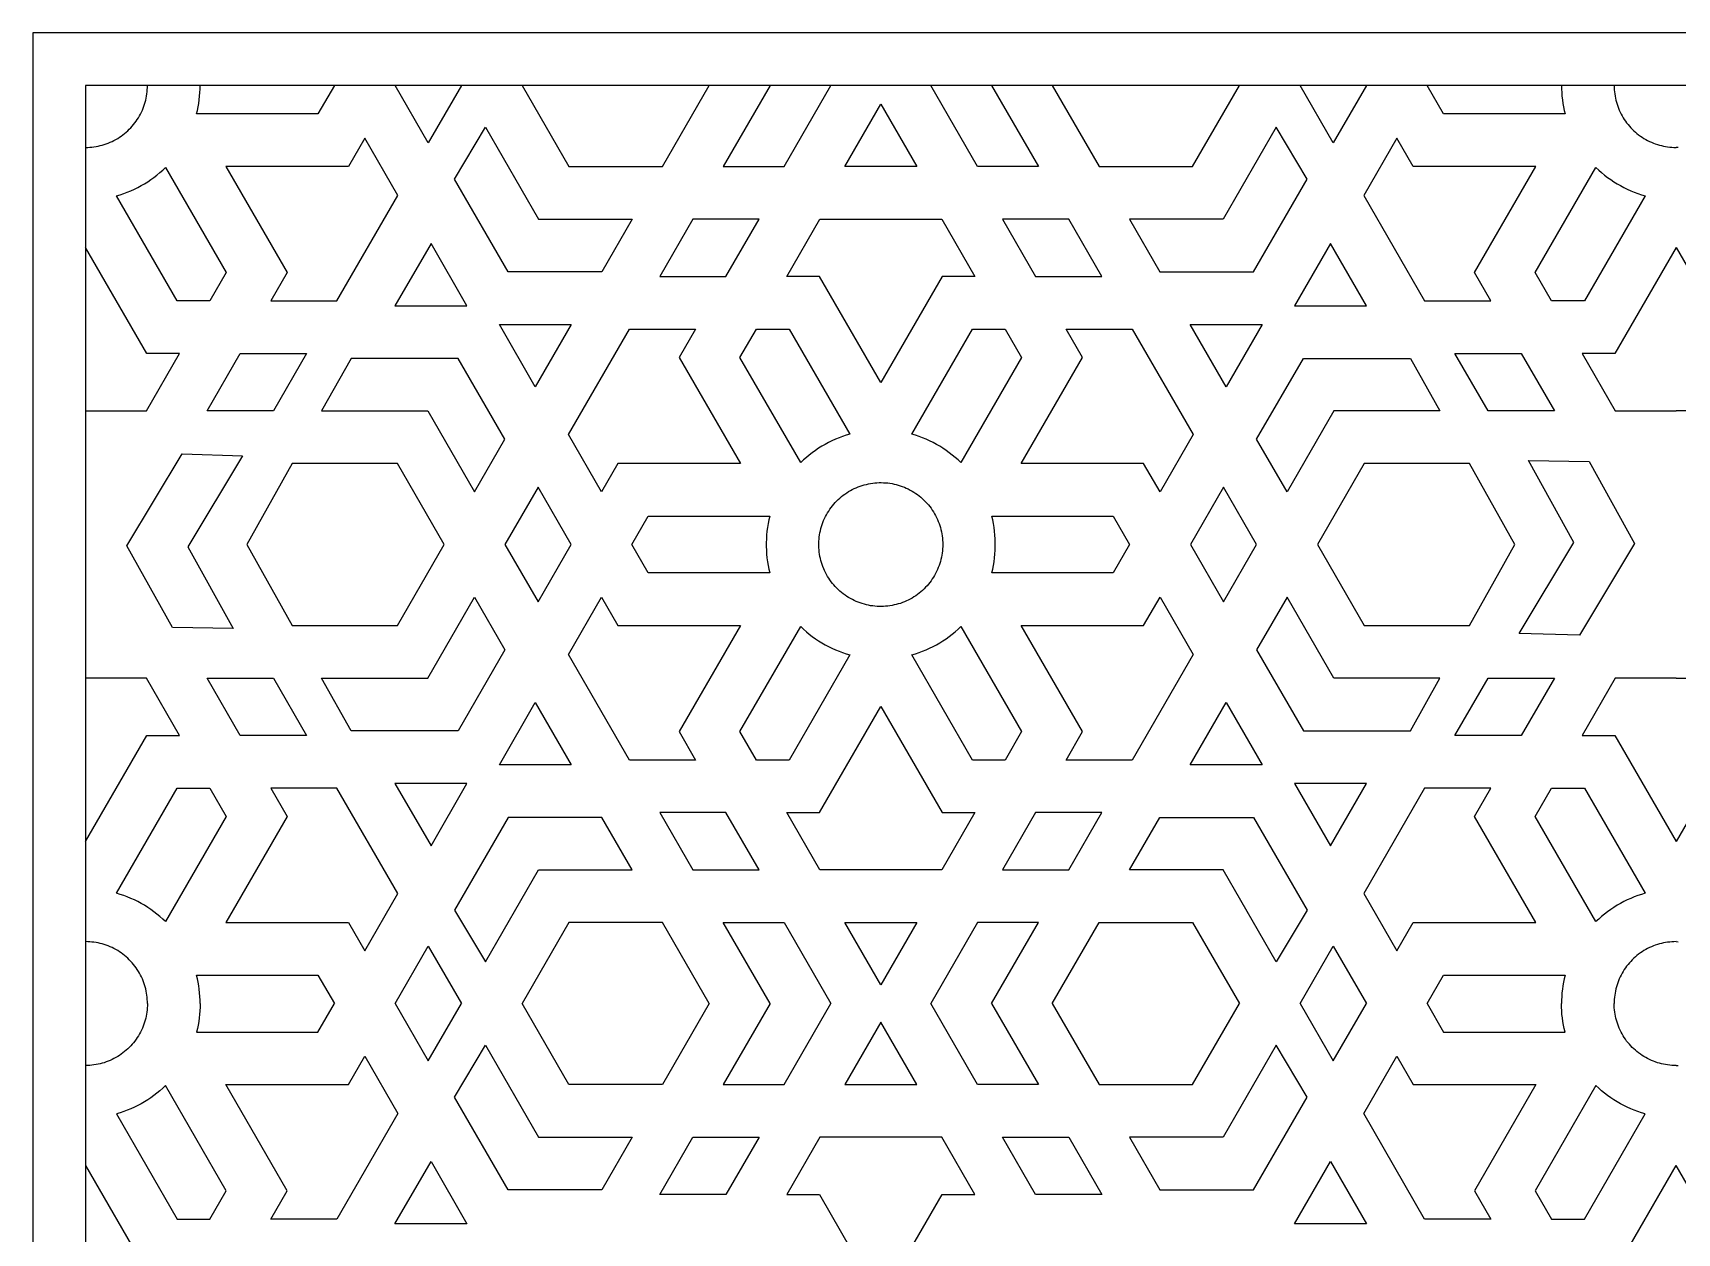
# Model space of a CAD drawing. Header units: millimetres. Extents: x 69 to 506, y 121 to 380.
# Drawn here: x 68.9 to 287.5, y 220 to 379.6 of the extents above; entities that cross this region are included whole.
import ezdxf

# ---------------------------------------------------------------- set-up
doc = ezdxf.new("R2010")
doc.units = ezdxf.units.MM
doc.layers.add('Layer 01', color=1, linetype='Continuous', true_color=0xff0000)

msp = doc.modelspace()

# ---------------------------------------------------------------- linework, layer by layer
at = {"layer": 'Layer 01'}
for p, q in [((505.93, 379.61), (68.87, 379.61)), ((68.87, 379.61), (68.87, 121.36)), ((498.93, 372.61), (75.87, 372.61)), ((75.87, 372.61), (75.87, 128.36)), ((84.04, 371.49), (84.07, 371.77)), ((84.07, 371.77), (84.09, 372.05)), ((84.09, 372.05), (84.11, 372.33)), ((84.11, 372.33), (84.11, 372.61)), ((91.08, 371.66), (91.11, 372.14)), ((91.11, 372.14), (91.11, 372.61)), ((108.97, 372.61), (106.79, 368.84)), ((121.45, 364.98), (117.05, 372.61)), ((125.86, 372.61), (121.45, 364.98)), ((133.94, 372.61), (140.16, 361.84)), ((152.6, 361.84), (158.82, 372.61)), ((166.91, 372.61), (160.69, 361.84)), ((168.77, 361.84), (174.99, 372.61)), ((194.51, 361.84), (188.28, 372.61)), ((196.37, 372.61), (202.59, 361.84)), ((204.45, 372.61), (210.67, 361.84)), ((223.11, 361.84), (229.33, 372.61)), ((241.82, 364.98), (237.42, 372.61)), ((246.22, 372.61), (241.82, 364.98)), ((256.49, 368.84), (254.31, 372.61)), ((272.16, 372.61), (272.17, 372.14)), ((272.17, 372.14), (272.19, 371.66)), ((279.16, 372.61), (279.17, 372.33)), ((279.17, 372.33), (279.18, 372.05)), ((279.18, 372.05), (279.2, 371.77)), ((279.2, 371.77), (279.24, 371.49)), ((83.43, 369.33), (83.54, 369.59)), ((83.54, 369.59), (83.64, 369.85)), ((83.64, 369.85), (83.73, 370.12)), ((83.73, 370.12), (83.81, 370.39)), ((83.81, 370.39), (83.88, 370.66)), ((83.88, 370.66), (83.94, 370.94)), ((83.94, 370.94), (83.99, 371.21)), ((83.99, 371.21), (84.04, 371.49)), ((90.75, 369.3), (90.85, 369.77)), ((90.85, 369.77), (90.93, 370.24)), ((90.93, 370.24), (90.99, 370.71)), ((90.99, 370.71), (91.05, 371.18)), ((91.05, 371.18), (91.08, 371.66)), ((176.85, 361.84), (181.64, 370.13)), ((181.64, 370.13), (186.42, 361.84)), ((272.19, 371.66), (272.23, 371.18)), ((272.23, 371.18), (272.28, 370.71)), ((272.28, 370.71), (272.35, 370.24)), ((272.35, 370.24), (272.43, 369.77)), ((272.43, 369.77), (272.52, 369.3)), ((279.24, 371.49), (279.28, 371.21)), ((279.28, 371.21), (279.33, 370.94)), ((279.33, 370.94), (279.39, 370.66)), ((279.39, 370.66), (279.47, 370.39)), ((279.47, 370.39), (279.55, 370.12)), ((279.55, 370.12), (279.64, 369.85)), ((279.64, 369.85), (279.74, 369.59)), ((279.74, 369.59), (279.84, 369.33)), ((82.08, 367.2), (82.27, 367.41)), ((82.27, 367.41), (82.44, 367.63)), ((82.44, 367.63), (82.61, 367.86)), ((82.61, 367.86), (82.76, 368.09)), ((82.76, 368.09), (82.91, 368.33)), ((82.91, 368.33), (83.06, 368.57)), ((83.06, 368.57), (83.19, 368.82)), ((83.19, 368.82), (83.31, 369.07)), ((83.31, 369.07), (83.43, 369.33)), ((90.64, 368.84), (90.75, 369.3)), ((106.79, 368.84), (90.64, 368.84)), ((272.64, 368.84), (256.49, 368.84)), ((272.52, 369.3), (272.64, 368.84)), ((279.84, 369.33), (279.96, 369.07)), ((279.96, 369.07), (280.08, 368.82)), ((280.08, 368.82), (280.22, 368.57)), ((280.22, 368.57), (280.36, 368.33)), ((280.36, 368.33), (280.51, 368.09)), ((280.51, 368.09), (280.67, 367.86)), ((280.67, 367.86), (280.83, 367.63)), ((280.83, 367.63), (281.01, 367.41)), ((281.01, 367.41), (281.19, 367.2)), ((79.41, 365.17), (79.66, 365.3)), ((79.66, 365.3), (79.91, 365.43)), ((79.91, 365.43), (80.15, 365.57)), ((80.15, 365.57), (80.39, 365.72)), ((80.39, 365.72), (80.63, 365.88)), ((80.63, 365.88), (80.85, 366.05)), ((80.85, 366.05), (81.07, 366.22)), ((81.07, 366.22), (81.29, 366.4)), ((81.29, 366.4), (81.5, 366.59)), ((81.5, 366.59), (81.7, 366.79)), ((81.7, 366.79), (81.9, 366.99)), ((81.9, 366.99), (82.08, 367.2)), ((113.01, 365.61), (110.83, 361.84)), ((117.41, 357.98), (113.01, 365.61)), ((124.96, 360.17), (129.06, 367.07)), ((129.06, 367.07), (136.12, 354.84)), ((234.21, 367.07), (227.15, 354.84)), ((238.32, 360.17), (234.21, 367.07)), ((250.27, 365.61), (245.86, 357.98)), ((252.44, 361.84), (250.27, 365.61)), ((281.19, 367.2), (281.38, 366.99)), ((281.38, 366.99), (281.57, 366.79)), ((281.57, 366.79), (281.78, 366.59)), ((281.78, 366.59), (281.99, 366.4)), ((281.99, 366.4), (282.2, 366.22)), ((282.2, 366.22), (282.42, 366.05)), ((282.42, 366.05), (282.65, 365.88)), ((282.65, 365.88), (282.88, 365.72)), ((282.88, 365.72), (283.12, 365.57)), ((283.12, 365.57), (283.36, 365.43)), ((283.36, 365.43), (283.61, 365.3)), ((283.61, 365.3), (283.86, 365.17)), ((75.87, 364.37), (76.16, 364.38)), ((76.16, 364.38), (76.44, 364.39)), ((76.44, 364.39), (76.72, 364.42)), ((76.72, 364.42), (77, 364.45)), ((77, 364.45), (77.27, 364.49)), ((77.27, 364.49), (77.55, 364.55)), ((77.55, 364.55), (77.82, 364.61)), ((77.82, 364.61), (78.1, 364.68)), ((78.1, 364.68), (78.37, 364.76)), ((78.37, 364.76), (78.63, 364.85)), ((78.63, 364.85), (78.9, 364.95)), ((78.9, 364.95), (79.16, 365.06)), ((79.16, 365.06), (79.41, 365.17)), ((283.86, 365.17), (284.12, 365.06)), ((284.12, 365.06), (284.38, 364.95)), ((284.38, 364.95), (284.64, 364.85)), ((284.64, 364.85), (284.91, 364.76)), ((284.91, 364.76), (285.18, 364.68)), ((285.18, 364.68), (285.45, 364.61)), ((285.45, 364.61), (285.72, 364.55)), ((285.72, 364.55), (286, 364.49)), ((286, 364.49), (286.28, 364.45)), ((286.28, 364.45), (286.56, 364.42)), ((286.56, 364.42), (286.84, 364.39)), ((286.84, 364.39), (287.12, 364.38)), ((287.12, 364.38), (287.4, 364.37)), ((287.68, 364.38), (287.4, 364.37)), ((85.38, 360.7), (85.77, 361.03)), ((85.77, 361.03), (86.16, 361.36)), ((86.16, 361.36), (86.52, 361.71)), ((86.52, 361.71), (94.6, 347.73)), ((110.83, 361.84), (94.54, 361.84)), ((94.54, 361.84), (102.68, 347.73)), ((140.16, 361.84), (152.6, 361.84)), ((160.69, 361.84), (168.77, 361.84)), ((186.42, 361.84), (176.85, 361.84)), ((202.59, 361.84), (194.51, 361.84)), ((210.67, 361.84), (223.11, 361.84)), ((268.74, 361.84), (252.44, 361.84)), ((260.59, 347.73), (268.74, 361.84)), ((268.67, 347.73), (276.75, 361.71)), ((276.75, 361.71), (277.12, 361.36)), ((277.12, 361.36), (277.5, 361.03)), ((277.5, 361.03), (277.89, 360.7)), ((81.43, 358.42), (81.9, 358.62)), ((81.9, 358.62), (82.37, 358.83)), ((82.37, 358.83), (82.82, 359.05)), ((82.82, 359.05), (83.27, 359.29)), ((83.27, 359.29), (83.71, 359.54)), ((83.71, 359.54), (84.14, 359.81)), ((84.14, 359.81), (84.57, 360.1)), ((84.57, 360.1), (84.98, 360.39)), ((84.98, 360.39), (85.38, 360.7)), ((132.08, 347.84), (124.96, 360.17)), ((231.19, 347.84), (238.32, 360.17)), ((277.89, 360.7), (278.29, 360.39)), ((278.29, 360.39), (278.71, 360.1)), ((278.71, 360.1), (279.13, 359.81)), ((279.13, 359.81), (279.56, 359.54)), ((279.56, 359.54), (280, 359.29)), ((280, 359.29), (280.45, 359.05)), ((280.45, 359.05), (280.91, 358.83)), ((280.91, 358.83), (281.37, 358.62)), ((281.37, 358.62), (281.84, 358.42)), ((79.99, 357.94), (80.48, 358.08)), ((88.06, 343.95), (79.99, 357.94)), ((80.48, 358.08), (80.96, 358.25)), ((80.96, 358.25), (81.43, 358.42)), ((109.31, 343.95), (117.41, 357.98)), ((245.86, 357.98), (253.96, 343.95)), ((283.29, 357.94), (275.21, 343.95)), ((281.84, 358.42), (282.32, 358.25)), ((282.32, 358.25), (282.8, 358.08)), ((282.8, 358.08), (283.29, 357.94)), ((136.12, 354.84), (148.56, 354.84)), ((148.56, 354.84), (144.52, 347.84)), ((156.64, 354.84), (152.24, 347.21)), ((165.45, 354.84), (156.64, 354.84)), ((161.05, 347.21), (165.45, 354.84)), ((169.13, 347.21), (173.54, 354.84)), ((173.54, 354.84), (189.74, 354.84)), ((189.74, 354.84), (194.14, 347.21)), ((197.82, 354.84), (202.22, 347.21)), ((206.63, 354.84), (197.82, 354.84)), ((211.03, 347.21), (206.63, 354.84)), ((227.15, 354.84), (214.71, 354.84)), ((214.71, 354.84), (218.75, 347.84)), ((84.02, 336.95), (75.87, 351.06)), ((121.82, 351.61), (117.03, 343.32)), ((126.6, 343.32), (121.82, 351.61)), ((241.46, 351.61), (236.67, 343.32)), ((246.24, 343.32), (241.46, 351.61)), ((287.4, 351.06), (279.25, 336.95)), ((287.4, 351.06), (295.55, 336.95)), ((94.6, 347.73), (92.42, 343.95)), ((102.68, 347.73), (100.5, 343.95)), ((144.52, 347.84), (132.08, 347.84)), ((218.75, 347.84), (231.19, 347.84)), ((262.77, 343.95), (260.59, 347.73)), ((270.85, 343.95), (268.67, 347.73)), ((152.24, 347.21), (161.05, 347.21)), ((173.49, 347.21), (169.13, 347.21)), ((181.64, 333.1), (173.49, 347.21)), ((189.78, 347.21), (181.64, 333.1)), ((194.14, 347.21), (189.78, 347.21)), ((202.22, 347.21), (211.03, 347.21)), ((92.42, 343.95), (88.06, 343.95)), ((100.5, 343.95), (109.31, 343.95)), ((117.03, 343.32), (126.6, 343.32)), ((236.67, 343.32), (246.24, 343.32)), ((253.96, 343.95), (262.77, 343.95)), ((275.21, 343.95), (270.85, 343.95)), ((130.91, 340.84), (140.48, 340.84)), ((135.69, 332.55), (130.91, 340.84)), ((140.48, 340.84), (135.69, 332.55)), ((140.1, 326.18), (148.2, 340.21)), ((148.2, 340.21), (157.01, 340.21)), ((157.01, 340.21), (154.83, 336.44)), ((162.91, 336.44), (165.09, 340.21)), ((165.09, 340.21), (169.45, 340.21)), ((169.45, 340.21), (177.52, 326.22)), ((185.75, 326.22), (193.83, 340.21)), ((193.83, 340.21), (198.18, 340.21)), ((198.18, 340.21), (200.36, 336.44)), ((208.45, 336.44), (206.27, 340.21)), ((206.27, 340.21), (215.08, 340.21)), ((215.08, 340.21), (223.18, 326.18)), ((227.58, 332.55), (222.8, 340.84)), ((222.8, 340.84), (232.37, 340.84)), ((232.37, 340.84), (227.58, 332.55)), ((83.97, 329.32), (88.38, 336.95)), ((88.38, 336.95), (84.02, 336.95)), ((92.06, 329.32), (96.46, 336.95)), ((96.46, 336.95), (105.27, 336.95)), ((105.27, 336.95), (100.87, 329.32)), ((262.41, 329.32), (258, 336.95)), ((258, 336.95), (266.81, 336.95)), ((266.81, 336.95), (271.22, 329.32)), ((279.25, 336.95), (274.9, 336.95)), ((274.9, 336.95), (279.3, 329.32)), ((111.19, 336.32), (107.27, 329.32)), ((125.43, 336.32), (111.19, 336.32)), ((131.65, 325.55), (125.43, 336.32)), ((154.83, 336.44), (162.98, 322.32)), ((170.99, 322.45), (162.91, 336.44)), ((200.36, 336.44), (192.29, 322.45)), ((200.3, 322.32), (208.45, 336.44)), ((231.62, 325.55), (237.84, 336.32)), ((237.84, 336.32), (252.08, 336.32)), ((252.08, 336.32), (256, 329.32)), ((75.87, 329.32), (83.97, 329.32)), ((100.87, 329.32), (92.06, 329.32)), ((107.27, 329.32), (121.39, 329.32)), ((121.39, 329.32), (127.61, 318.55)), ((241.88, 329.32), (235.66, 318.55)), ((256, 329.32), (241.88, 329.32)), ((271.22, 329.32), (262.41, 329.32)), ((279.3, 329.32), (287.4, 329.32)), ((295.5, 329.32), (287.4, 329.32)), ((144.5, 318.55), (140.1, 326.18)), ((176.55, 325.92), (176.08, 325.74)), ((177.04, 326.08), (176.55, 325.92)), ((177.52, 326.22), (177.04, 326.08)), ((186.24, 326.08), (185.75, 326.22)), ((186.72, 325.92), (186.24, 326.08)), ((187.2, 325.74), (186.72, 325.92)), ((223.18, 326.18), (218.77, 318.55)), ((127.61, 318.55), (131.65, 325.55)), ((172.53, 323.77), (172.13, 323.46)), ((172.94, 324.07), (172.53, 323.77)), ((173.37, 324.35), (172.94, 324.07)), ((173.8, 324.62), (173.37, 324.35)), ((174.24, 324.87), (173.8, 324.62)), ((174.69, 325.11), (174.24, 324.87)), ((175.14, 325.34), (174.69, 325.11)), ((175.61, 325.55), (175.14, 325.34)), ((176.08, 325.74), (175.61, 325.55)), ((187.67, 325.55), (187.2, 325.74)), ((188.13, 325.34), (187.67, 325.55)), ((188.59, 325.11), (188.13, 325.34)), ((189.04, 324.87), (188.59, 325.11)), ((189.48, 324.62), (189.04, 324.87)), ((189.91, 324.35), (189.48, 324.62)), ((190.33, 324.07), (189.91, 324.35)), ((190.74, 323.77), (190.33, 324.07)), ((191.15, 323.46), (190.74, 323.77)), ((235.66, 318.55), (231.62, 325.55)), ((81.39, 311.4), (88.72, 323.61)), ((88.72, 323.61), (96.74, 323.37)), ((96.74, 323.37), (89.47, 311.26)), ((103.35, 322.32), (97.31, 311.55)), ((117.35, 322.32), (103.35, 322.32)), ((123.57, 311.55), (117.35, 322.32)), ((146.68, 322.32), (144.5, 318.55)), ((162.98, 322.32), (146.68, 322.32)), ((171.36, 322.8), (170.99, 322.45)), ((171.74, 323.14), (171.36, 322.8)), ((172.13, 323.46), (171.74, 323.14)), ((191.54, 323.14), (191.15, 323.46)), ((191.92, 322.8), (191.54, 323.14)), ((192.29, 322.45), (191.92, 322.8)), ((216.59, 322.32), (200.3, 322.32)), ((218.77, 318.55), (216.59, 322.32)), ((245.93, 322.32), (239.7, 311.55)), ((259.93, 322.32), (245.93, 322.32)), ((265.96, 311.55), (259.93, 322.32)), ((273.8, 311.84), (267.76, 322.72)), ((267.76, 322.72), (275.85, 322.58)), ((275.85, 322.58), (281.88, 311.71)), ((178.63, 319.22), (178.9, 319.32)), ((178.9, 319.32), (179.17, 319.41)), ((179.17, 319.41), (179.44, 319.49)), ((179.44, 319.49), (179.72, 319.56)), ((179.72, 319.56), (180, 319.63)), ((180, 319.63), (180.28, 319.68)), ((180.28, 319.68), (180.56, 319.72)), ((180.56, 319.72), (180.85, 319.75)), ((180.85, 319.75), (181.13, 319.77)), ((181.13, 319.77), (181.42, 319.79)), ((181.42, 319.79), (181.7, 319.79)), ((181.7, 319.79), (181.99, 319.78)), ((181.99, 319.78), (182.28, 319.76)), ((182.28, 319.76), (182.56, 319.74)), ((182.56, 319.74), (182.84, 319.7)), ((182.84, 319.7), (183.13, 319.65)), ((183.13, 319.65), (183.41, 319.6)), ((183.41, 319.6), (183.68, 319.53)), ((183.68, 319.53), (183.96, 319.46)), ((183.96, 319.46), (184.23, 319.37)), ((184.23, 319.37), (184.5, 319.28)), ((184.5, 319.28), (184.77, 319.17)), ((136.06, 319.18), (131.65, 311.55)), ((140.46, 311.55), (136.06, 319.18)), ((175.39, 316.93), (175.59, 317.14)), ((175.59, 317.14), (175.78, 317.35)), ((175.78, 317.35), (175.99, 317.55)), ((175.99, 317.55), (176.2, 317.74)), ((176.2, 317.74), (176.42, 317.93)), ((176.42, 317.93), (176.64, 318.1)), ((176.64, 318.1), (176.87, 318.27)), ((176.87, 318.27), (177.11, 318.43)), ((177.11, 318.43), (177.35, 318.59)), ((177.35, 318.59), (177.6, 318.73)), ((177.6, 318.73), (177.85, 318.87)), ((177.85, 318.87), (178.1, 318.99)), ((178.1, 318.99), (178.36, 319.11)), ((178.36, 319.11), (178.63, 319.22)), ((184.77, 319.17), (185.03, 319.06)), ((185.03, 319.06), (185.29, 318.94)), ((185.29, 318.94), (185.54, 318.8)), ((185.54, 318.8), (185.79, 318.66)), ((185.79, 318.66), (186.04, 318.52)), ((186.04, 318.52), (186.28, 318.36)), ((186.28, 318.36), (186.51, 318.19)), ((186.51, 318.19), (186.74, 318.02)), ((186.74, 318.02), (186.96, 317.84)), ((186.96, 317.84), (187.18, 317.65)), ((187.18, 317.65), (187.38, 317.45)), ((187.38, 317.45), (187.59, 317.25)), ((187.59, 317.25), (187.78, 317.04)), ((227.22, 319.18), (222.81, 311.55)), ((231.62, 311.55), (227.22, 319.18)), ((148.54, 311.55), (150.72, 315.32)), ((150.72, 315.32), (166.87, 315.32)), ((166.87, 315.32), (166.75, 314.83)), ((174.04, 314.75), (174.16, 315.01)), ((174.16, 315.01), (174.28, 315.27)), ((174.28, 315.27), (174.42, 315.52)), ((174.42, 315.52), (174.56, 315.77)), ((174.56, 315.77), (174.71, 316.01)), ((174.71, 316.01), (174.87, 316.25)), ((174.87, 316.25), (175.04, 316.48)), ((175.04, 316.48), (175.21, 316.71)), ((175.21, 316.71), (175.39, 316.93)), ((187.78, 317.04), (187.97, 316.83)), ((187.97, 316.83), (188.15, 316.6)), ((188.15, 316.6), (188.32, 316.37)), ((188.32, 316.37), (188.48, 316.14)), ((188.48, 316.14), (188.64, 315.9)), ((188.64, 315.9), (188.78, 315.65)), ((188.78, 315.65), (188.92, 315.4)), ((188.92, 315.4), (189.05, 315.15)), ((189.05, 315.15), (189.17, 314.89)), ((189.17, 314.89), (189.28, 314.62)), ((196.4, 315.32), (212.55, 315.32)), ((196.52, 314.83), (196.4, 315.32)), ((212.55, 315.32), (214.73, 311.55)), ((166.45, 312.82), (166.42, 312.31)), ((166.5, 313.33), (166.45, 312.82)), ((166.57, 313.83), (166.5, 313.33)), ((166.65, 314.33), (166.57, 313.83)), ((166.75, 314.83), (166.65, 314.33)), ((173.46, 312.54), (173.5, 312.83)), ((173.5, 312.83), (173.55, 313.11)), ((173.55, 313.11), (173.61, 313.39)), ((173.61, 313.39), (173.67, 313.67)), ((173.67, 313.67), (173.75, 313.94)), ((173.75, 313.94), (173.84, 314.21)), ((173.84, 314.21), (173.94, 314.48)), ((173.94, 314.48), (174.04, 314.75)), ((189.28, 314.62), (189.38, 314.36)), ((189.38, 314.36), (189.48, 314.09)), ((189.48, 314.09), (189.56, 313.81)), ((189.56, 313.81), (189.63, 313.54)), ((189.63, 313.54), (189.7, 313.26)), ((189.7, 313.26), (189.75, 312.98)), ((189.75, 312.98), (189.8, 312.69)), ((189.8, 312.69), (189.83, 312.41)), ((196.62, 314.33), (196.52, 314.83)), ((196.7, 313.83), (196.62, 314.33)), ((196.77, 313.33), (196.7, 313.83)), ((196.82, 312.82), (196.77, 313.33)), ((196.86, 312.31), (196.82, 312.82)), ((87.43, 300.52), (81.39, 311.4)), ((89.47, 311.26), (95.51, 300.38)), ((97.31, 311.55), (103.35, 300.78)), ((117.35, 300.78), (123.57, 311.55)), ((131.65, 311.55), (136.06, 303.92)), ((136.06, 303.92), (140.46, 311.55)), ((150.72, 307.78), (148.54, 311.55)), ((166.42, 312.31), (166.4, 311.8)), ((166.4, 311.8), (166.4, 311.3)), ((166.4, 311.3), (166.42, 310.79)), ((166.42, 310.79), (166.45, 310.28)), ((173.4, 311.69), (173.41, 311.98)), ((173.4, 311.4), (173.4, 311.69)), ((173.41, 311.12), (173.4, 311.4)), ((173.41, 311.98), (173.43, 312.26)), ((173.43, 310.83), (173.41, 311.12)), ((173.43, 312.26), (173.46, 312.54)), ((173.46, 310.55), (173.43, 310.83)), ((173.5, 310.26), (173.46, 310.55)), ((189.83, 310.7), (189.8, 310.41)), ((189.83, 312.41), (189.86, 312.13)), ((189.86, 310.98), (189.83, 310.7)), ((189.86, 312.13), (189.87, 311.84)), ((189.87, 311.27), (189.86, 310.98)), ((189.87, 311.84), (189.88, 311.55)), ((189.88, 311.55), (189.87, 311.27)), ((196.82, 310.28), (196.86, 310.79)), ((196.87, 311.8), (196.86, 312.31)), ((196.86, 310.79), (196.87, 311.3)), ((196.87, 311.3), (196.87, 311.8)), ((214.73, 311.55), (212.55, 307.78)), ((222.81, 311.55), (227.22, 303.92)), ((227.22, 303.92), (231.62, 311.55)), ((239.7, 311.55), (245.93, 300.78)), ((259.93, 300.78), (265.96, 311.55)), ((266.53, 299.74), (273.8, 311.84)), ((281.88, 311.71), (274.55, 299.49)), ((166.45, 310.28), (166.5, 309.77)), ((166.5, 309.77), (166.57, 309.27)), ((166.57, 309.27), (166.65, 308.77)), ((166.65, 308.77), (166.75, 308.27)), ((173.55, 309.98), (173.5, 310.26)), ((173.61, 309.7), (173.55, 309.98)), ((173.68, 309.43), (173.61, 309.7)), ((173.75, 309.15), (173.68, 309.43)), ((173.84, 308.88), (173.75, 309.15)), ((173.94, 308.61), (173.84, 308.88)), ((174.05, 308.34), (173.94, 308.61)), ((174.16, 308.08), (174.05, 308.34)), ((189.28, 308.48), (189.17, 308.22)), ((189.39, 308.75), (189.28, 308.48)), ((189.48, 309.02), (189.39, 308.75)), ((189.56, 309.3), (189.48, 309.02)), ((189.64, 309.57), (189.56, 309.3)), ((189.7, 309.85), (189.64, 309.57)), ((189.75, 310.13), (189.7, 309.85)), ((189.8, 310.41), (189.75, 310.13)), ((196.52, 308.27), (196.62, 308.77)), ((196.62, 308.77), (196.7, 309.27)), ((196.7, 309.27), (196.77, 309.77)), ((196.77, 309.77), (196.82, 310.28)), ((166.87, 307.78), (150.72, 307.78)), ((166.75, 308.27), (166.87, 307.78)), ((174.29, 307.83), (174.16, 308.08)), ((174.42, 307.57), (174.29, 307.83)), ((174.56, 307.32), (174.42, 307.57)), ((174.71, 307.08), (174.56, 307.32)), ((174.87, 306.84), (174.71, 307.08)), ((175.04, 306.61), (174.87, 306.84)), ((175.22, 306.39), (175.04, 306.61)), ((175.4, 306.17), (175.22, 306.39)), ((175.59, 305.95), (175.4, 306.17)), ((187.97, 306.28), (187.79, 306.07)), ((188.15, 306.5), (187.97, 306.28)), ((188.32, 306.73), (188.15, 306.5)), ((188.49, 306.97), (188.32, 306.73)), ((188.64, 307.21), (188.49, 306.97)), ((188.79, 307.45), (188.64, 307.21)), ((188.92, 307.71), (188.79, 307.45)), ((189.05, 307.96), (188.92, 307.71)), ((189.17, 308.22), (189.05, 307.96)), ((196.4, 307.78), (196.52, 308.27)), ((212.55, 307.78), (196.4, 307.78)), ((121.39, 293.78), (127.61, 304.55)), ((127.61, 304.55), (131.65, 297.55)), ((140.1, 296.92), (144.5, 304.55)), ((144.5, 304.55), (146.68, 300.78)), ((175.79, 305.75), (175.59, 305.95)), ((175.99, 305.55), (175.79, 305.75)), ((176.21, 305.35), (175.99, 305.55)), ((176.42, 305.17), (176.21, 305.35)), ((176.65, 304.99), (176.42, 305.17)), ((176.88, 304.82), (176.65, 304.99)), ((177.12, 304.66), (176.88, 304.82)), ((177.36, 304.51), (177.12, 304.66)), ((177.6, 304.37), (177.36, 304.51)), ((177.86, 304.23), (177.6, 304.37)), ((178.11, 304.1), (177.86, 304.23)), ((178.37, 303.99), (178.11, 304.1)), ((178.64, 303.88), (178.37, 303.99)), ((185.04, 304.05), (184.78, 303.93)), ((185.3, 304.17), (185.04, 304.05)), ((185.55, 304.3), (185.3, 304.17)), ((185.8, 304.44), (185.55, 304.3)), ((186.05, 304.59), (185.8, 304.44)), ((186.28, 304.75), (186.05, 304.59)), ((186.52, 304.91), (186.28, 304.75)), ((186.75, 305.09), (186.52, 304.91)), ((186.97, 305.27), (186.75, 305.09)), ((187.18, 305.46), (186.97, 305.27)), ((187.39, 305.65), (187.18, 305.46)), ((187.59, 305.86), (187.39, 305.65)), ((187.79, 306.07), (187.59, 305.86)), ((216.59, 300.78), (218.77, 304.55)), ((218.77, 304.55), (223.18, 296.92)), ((235.66, 304.55), (231.62, 297.55)), ((241.88, 293.78), (235.66, 304.55)), ((178.91, 303.78), (178.64, 303.88)), ((179.18, 303.69), (178.91, 303.78)), ((179.45, 303.61), (179.18, 303.69)), ((179.73, 303.54), (179.45, 303.61)), ((180.01, 303.47), (179.73, 303.54)), ((180.29, 303.42), (180.01, 303.47)), ((180.57, 303.38), (180.29, 303.42)), ((180.86, 303.35), (180.57, 303.38)), ((181.14, 303.33), (180.86, 303.35)), ((181.43, 303.31), (181.14, 303.33)), ((181.71, 303.31), (181.43, 303.31)), ((182, 303.32), (181.71, 303.31)), ((182.28, 303.34), (182, 303.32)), ((182.57, 303.36), (182.28, 303.34)), ((182.85, 303.4), (182.57, 303.36)), ((183.13, 303.45), (182.85, 303.4)), ((183.41, 303.51), (183.13, 303.45)), ((183.69, 303.57), (183.41, 303.51)), ((183.97, 303.65), (183.69, 303.57)), ((184.24, 303.73), (183.97, 303.65)), ((184.51, 303.83), (184.24, 303.73)), ((184.78, 303.93), (184.51, 303.83)), ((95.51, 300.38), (87.43, 300.52)), ((103.35, 300.78), (117.35, 300.78)), ((146.68, 300.78), (162.98, 300.78)), ((162.98, 300.78), (154.83, 286.67)), ((162.91, 286.67), (170.99, 300.65)), ((170.99, 300.65), (171.36, 300.3)), ((171.36, 300.3), (171.74, 299.96)), ((171.74, 299.96), (172.13, 299.64)), ((172.13, 299.64), (172.53, 299.33)), ((190.74, 299.33), (191.15, 299.64)), ((191.15, 299.64), (191.54, 299.96)), ((191.54, 299.96), (191.92, 300.3)), ((191.92, 300.3), (192.29, 300.65)), ((192.29, 300.65), (200.36, 286.67)), ((208.45, 286.67), (200.3, 300.78)), ((200.3, 300.78), (216.59, 300.78)), ((245.93, 300.78), (259.93, 300.78)), ((274.55, 299.49), (266.53, 299.74)), ((131.65, 297.55), (125.43, 286.78)), ((172.53, 299.33), (172.94, 299.03)), ((172.94, 299.03), (173.37, 298.75)), ((173.37, 298.75), (173.8, 298.48)), ((173.8, 298.48), (174.24, 298.23)), ((174.24, 298.23), (174.69, 297.99)), ((174.69, 297.99), (175.14, 297.76)), ((175.14, 297.76), (175.61, 297.55)), ((175.61, 297.55), (176.08, 297.36)), ((187.2, 297.36), (187.67, 297.55)), ((187.67, 297.55), (188.13, 297.76)), ((188.13, 297.76), (188.59, 297.99)), ((188.59, 297.99), (189.04, 298.23)), ((189.04, 298.23), (189.48, 298.48)), ((189.48, 298.48), (189.91, 298.75)), ((189.91, 298.75), (190.33, 299.03)), ((190.33, 299.03), (190.74, 299.33)), ((231.62, 297.55), (237.84, 286.78)), ((148.2, 282.89), (140.1, 296.92)), ((177.52, 296.88), (169.45, 282.89)), ((176.08, 297.36), (176.55, 297.18)), ((176.55, 297.18), (177.04, 297.02)), ((177.04, 297.02), (177.52, 296.88)), ((185.75, 296.88), (186.24, 297.02)), ((193.83, 282.89), (185.75, 296.88)), ((186.24, 297.02), (186.72, 297.18)), ((186.72, 297.18), (187.2, 297.36)), ((223.18, 296.92), (215.08, 282.89)), ((83.97, 293.78), (75.87, 293.78)), ((88.38, 286.15), (83.97, 293.78)), ((96.46, 286.15), (92.06, 293.78)), ((92.06, 293.78), (100.87, 293.78)), ((100.87, 293.78), (105.27, 286.15)), ((107.27, 293.78), (121.39, 293.78)), ((111.19, 286.78), (107.27, 293.78)), ((256, 293.78), (241.88, 293.78)), ((252.08, 286.78), (256, 293.78)), ((258, 286.15), (262.41, 293.78)), ((262.41, 293.78), (271.22, 293.78)), ((271.22, 293.78), (266.81, 286.15)), ((279.3, 293.78), (274.9, 286.15)), ((287.4, 293.78), (279.3, 293.78)), ((287.4, 293.78), (295.5, 293.78)), ((130.91, 282.26), (135.69, 290.55)), ((135.69, 290.55), (140.48, 282.26)), ((173.49, 275.89), (181.64, 290)), ((181.64, 290), (189.78, 275.89)), ((222.8, 282.26), (227.58, 290.55)), ((227.58, 290.55), (232.37, 282.26)), ((125.43, 286.78), (111.19, 286.78)), ((154.83, 286.67), (157.01, 282.89)), ((165.09, 282.89), (162.91, 286.67)), ((200.36, 286.67), (198.18, 282.89)), ((206.27, 282.89), (208.45, 286.67)), ((237.84, 286.78), (252.08, 286.78)), ((75.87, 272.04), (84.02, 286.15)), ((84.02, 286.15), (88.38, 286.15)), ((105.27, 286.15), (96.46, 286.15)), ((266.81, 286.15), (258, 286.15)), ((274.9, 286.15), (279.25, 286.15)), ((279.25, 286.15), (287.4, 272.04)), ((295.55, 286.15), (287.4, 272.04)), ((140.48, 282.26), (130.91, 282.26)), ((157.01, 282.89), (148.2, 282.89)), ((169.45, 282.89), (165.09, 282.89)), ((198.18, 282.89), (193.83, 282.89)), ((215.08, 282.89), (206.27, 282.89)), ((232.37, 282.26), (222.8, 282.26)), ((79.99, 265.16), (88.06, 279.15)), ((88.06, 279.15), (92.42, 279.15)), ((92.42, 279.15), (94.6, 275.37)), ((109.31, 279.15), (100.5, 279.15)), ((100.5, 279.15), (102.68, 275.37)), ((117.41, 265.12), (109.31, 279.15)), ((126.6, 279.78), (117.03, 279.78)), ((117.03, 279.78), (121.82, 271.49)), ((121.82, 271.49), (126.6, 279.78)), ((236.67, 279.78), (241.46, 271.49)), ((246.24, 279.78), (236.67, 279.78)), ((241.46, 271.49), (246.24, 279.78)), ((253.96, 279.15), (245.86, 265.12)), ((262.77, 279.15), (253.96, 279.15)), ((260.59, 275.37), (262.77, 279.15)), ((268.67, 275.37), (270.85, 279.15)), ((270.85, 279.15), (275.21, 279.15)), ((275.21, 279.15), (283.29, 265.16)), ((161.05, 275.89), (152.24, 275.89)), ((152.24, 275.89), (156.64, 268.26)), ((165.45, 268.26), (161.05, 275.89)), ((173.54, 268.26), (169.13, 275.89)), ((169.13, 275.89), (173.49, 275.89)), ((194.14, 275.89), (189.74, 268.26)), ((189.78, 275.89), (194.14, 275.89)), ((202.22, 275.89), (197.82, 268.26)), ((211.03, 275.89), (202.22, 275.89)), ((206.63, 268.26), (211.03, 275.89)), ((94.6, 275.37), (86.52, 261.39)), ((102.68, 275.37), (94.54, 261.26)), ((132.08, 275.26), (124.96, 262.93)), ((144.52, 275.26), (132.08, 275.26)), ((148.56, 268.26), (144.52, 275.26)), ((214.71, 268.26), (218.75, 275.26)), ((218.75, 275.26), (231.19, 275.26)), ((231.19, 275.26), (238.32, 262.93)), ((268.74, 261.26), (260.59, 275.37)), ((276.75, 261.39), (268.67, 275.37)), ((129.06, 256.03), (136.12, 268.26)), ((136.12, 268.26), (148.56, 268.26)), ((156.64, 268.26), (165.45, 268.26)), ((189.74, 268.26), (173.54, 268.26)), ((197.82, 268.26), (206.63, 268.26)), ((227.15, 268.26), (214.71, 268.26)), ((234.21, 256.03), (227.15, 268.26)), ((80.48, 265.02), (79.99, 265.16)), ((80.96, 264.85), (80.48, 265.02)), ((81.43, 264.68), (80.96, 264.85)), ((81.9, 264.48), (81.43, 264.68)), ((113.01, 257.49), (117.41, 265.12)), ((245.86, 265.12), (250.27, 257.49)), ((281.84, 264.68), (281.37, 264.48)), ((282.32, 264.85), (281.84, 264.68)), ((282.8, 265.02), (282.32, 264.85)), ((283.29, 265.16), (282.8, 265.02)), ((82.37, 264.27), (81.9, 264.48)), ((82.82, 264.05), (82.37, 264.27)), ((83.27, 263.81), (82.82, 264.05)), ((83.71, 263.56), (83.27, 263.81)), ((84.14, 263.29), (83.71, 263.56)), ((84.57, 263), (84.14, 263.29)), ((84.98, 262.71), (84.57, 263)), ((85.38, 262.4), (84.98, 262.71)), ((124.96, 262.93), (129.06, 256.03)), ((238.32, 262.93), (234.21, 256.03)), ((278.29, 262.71), (277.89, 262.4)), ((278.71, 263), (278.29, 262.71)), ((279.13, 263.29), (278.71, 263)), ((279.56, 263.56), (279.13, 263.29)), ((280, 263.81), (279.56, 263.56)), ((280.45, 264.05), (280, 263.81)), ((280.91, 264.27), (280.45, 264.05)), ((281.37, 264.48), (280.91, 264.27)), ((85.77, 262.07), (85.38, 262.4)), ((86.16, 261.74), (85.77, 262.07)), ((86.52, 261.39), (86.16, 261.74)), ((94.54, 261.26), (110.83, 261.26)), ((110.83, 261.26), (113.01, 257.49)), ((140.16, 261.26), (133.94, 250.49)), ((152.6, 261.26), (140.16, 261.26)), ((158.82, 250.49), (152.6, 261.26)), ((166.91, 250.49), (160.69, 261.26)), ((160.69, 261.26), (168.77, 261.26)), ((168.77, 261.26), (174.99, 250.49)), ((181.64, 252.97), (176.85, 261.26)), ((176.85, 261.26), (186.42, 261.26)), ((186.42, 261.26), (181.64, 252.97)), ((194.51, 261.26), (188.28, 250.49)), ((202.59, 261.26), (194.51, 261.26)), ((196.37, 250.49), (202.59, 261.26)), ((204.45, 250.49), (210.67, 261.26)), ((210.67, 261.26), (223.11, 261.26)), ((223.11, 261.26), (229.33, 250.49)), ((250.27, 257.49), (252.44, 261.26)), ((252.44, 261.26), (268.74, 261.26)), ((277.12, 261.74), (276.75, 261.39)), ((277.5, 262.07), (277.12, 261.74)), ((277.89, 262.4), (277.5, 262.07)), ((76.16, 258.72), (75.87, 258.73)), ((76.44, 258.71), (76.16, 258.72)), ((76.72, 258.68), (76.44, 258.71)), ((77, 258.65), (76.72, 258.68)), ((77.27, 258.61), (77, 258.65)), ((77.55, 258.56), (77.27, 258.61)), ((77.82, 258.49), (77.55, 258.56)), ((78.1, 258.42), (77.82, 258.49)), ((78.37, 258.34), (78.1, 258.42)), ((78.63, 258.25), (78.37, 258.34)), ((78.9, 258.15), (78.63, 258.25)), ((79.16, 258.05), (78.9, 258.15)), ((79.41, 257.93), (79.16, 258.05)), ((117.05, 250.49), (121.45, 258.12)), ((121.45, 258.12), (125.86, 250.49)), ((237.42, 250.49), (241.82, 258.12)), ((241.82, 258.12), (246.22, 250.49)), ((284.12, 258.05), (283.86, 257.93)), ((284.38, 258.15), (284.12, 258.05)), ((284.64, 258.25), (284.38, 258.15)), ((284.91, 258.34), (284.64, 258.25)), ((285.18, 258.42), (284.91, 258.34)), ((285.45, 258.49), (285.18, 258.42)), ((285.72, 258.56), (285.45, 258.49)), ((286, 258.61), (285.72, 258.56)), ((286.28, 258.65), (286, 258.61)), ((286.56, 258.68), (286.28, 258.65)), ((286.84, 258.71), (286.56, 258.68)), ((287.12, 258.72), (286.84, 258.71)), ((287.4, 258.73), (287.12, 258.72)), ((287.4, 258.73), (287.68, 258.72)), ((79.66, 257.8), (79.41, 257.93)), ((79.91, 257.67), (79.66, 257.8)), ((80.15, 257.53), (79.91, 257.67)), ((80.39, 257.38), (80.15, 257.53)), ((80.63, 257.22), (80.39, 257.38)), ((80.85, 257.05), (80.63, 257.22)), ((81.07, 256.88), (80.85, 257.05)), ((81.29, 256.7), (81.07, 256.88)), ((81.5, 256.51), (81.29, 256.7)), ((81.7, 256.31), (81.5, 256.51)), ((81.9, 256.11), (81.7, 256.31)), ((82.08, 255.9), (81.9, 256.11)), ((82.27, 255.69), (82.08, 255.9)), ((281.19, 255.9), (281.01, 255.69)), ((281.38, 256.11), (281.19, 255.9)), ((281.57, 256.31), (281.38, 256.11)), ((281.78, 256.51), (281.57, 256.31)), ((281.99, 256.7), (281.78, 256.51)), ((282.2, 256.88), (281.99, 256.7)), ((282.42, 257.05), (282.2, 256.88)), ((282.65, 257.22), (282.42, 257.05)), ((282.88, 257.38), (282.65, 257.22)), ((283.12, 257.53), (282.88, 257.38)), ((283.36, 257.67), (283.12, 257.53)), ((283.61, 257.8), (283.36, 257.67)), ((283.86, 257.93), (283.61, 257.8)), ((82.44, 255.47), (82.27, 255.69)), ((82.61, 255.24), (82.44, 255.47)), ((82.76, 255.01), (82.61, 255.24)), ((82.91, 254.77), (82.76, 255.01)), ((83.06, 254.53), (82.91, 254.77)), ((83.19, 254.28), (83.06, 254.53)), ((83.31, 254.03), (83.19, 254.28)), ((83.43, 253.77), (83.31, 254.03)), ((83.54, 253.51), (83.43, 253.77)), ((90.75, 253.8), (90.64, 254.26)), ((90.64, 254.26), (106.79, 254.26)), ((90.85, 253.33), (90.75, 253.8)), ((106.79, 254.26), (108.97, 250.49)), ((254.31, 250.49), (256.49, 254.26)), ((256.49, 254.26), (272.64, 254.26)), ((272.52, 253.8), (272.43, 253.33)), ((272.64, 254.26), (272.52, 253.8)), ((279.84, 253.77), (279.74, 253.51)), ((279.96, 254.03), (279.84, 253.77)), ((280.08, 254.28), (279.96, 254.03)), ((280.22, 254.53), (280.08, 254.28)), ((280.36, 254.77), (280.22, 254.53)), ((280.51, 255.01), (280.36, 254.77)), ((280.67, 255.24), (280.51, 255.01)), ((280.83, 255.47), (280.67, 255.24)), ((281.01, 255.69), (280.83, 255.47)), ((83.64, 253.25), (83.54, 253.51)), ((83.73, 252.98), (83.64, 253.25)), ((83.81, 252.71), (83.73, 252.98)), ((83.88, 252.44), (83.81, 252.71)), ((83.94, 252.16), (83.88, 252.44)), ((83.99, 251.89), (83.94, 252.16)), ((84.04, 251.61), (83.99, 251.89)), ((84.07, 251.33), (84.04, 251.61)), ((90.93, 252.86), (90.85, 253.33)), ((90.99, 252.39), (90.93, 252.86)), ((91.05, 251.92), (90.99, 252.39)), ((91.08, 251.44), (91.05, 251.92)), ((272.23, 251.92), (272.19, 251.44)), ((272.28, 252.39), (272.23, 251.92)), ((272.35, 252.86), (272.28, 252.39)), ((272.43, 253.33), (272.35, 252.86)), ((279.24, 251.61), (279.2, 251.33)), ((279.28, 251.89), (279.24, 251.61)), ((279.33, 252.16), (279.28, 251.89)), ((279.39, 252.44), (279.33, 252.16)), ((279.47, 252.71), (279.39, 252.44)), ((279.55, 252.98), (279.47, 252.71)), ((279.64, 253.25), (279.55, 252.98)), ((279.74, 253.51), (279.64, 253.25)), ((84.04, 249.37), (83.99, 249.09)), ((84.07, 249.65), (84.04, 249.37)), ((84.09, 251.05), (84.07, 251.33)), ((84.09, 249.93), (84.07, 249.65)), ((84.11, 250.77), (84.09, 251.05)), ((84.11, 250.21), (84.09, 249.93)), ((84.11, 250.49), (84.11, 250.77)), ((84.11, 250.49), (84.11, 250.21)), ((91.08, 249.54), (91.05, 249.06)), ((91.11, 250.96), (91.08, 251.44)), ((91.11, 250.01), (91.08, 249.54)), ((91.11, 250.49), (91.11, 250.96)), ((91.11, 250.49), (91.11, 250.01)), ((106.79, 246.71), (108.97, 250.49)), ((117.05, 250.49), (121.45, 242.86)), ((121.45, 242.86), (125.86, 250.49)), ((140.16, 239.71), (133.94, 250.49)), ((158.82, 250.49), (152.6, 239.71)), ((166.91, 250.49), (160.69, 239.71)), ((168.77, 239.71), (174.99, 250.49)), ((194.51, 239.71), (188.28, 250.49)), ((196.37, 250.49), (202.59, 239.71)), ((204.45, 250.49), (210.67, 239.71)), ((223.11, 239.71), (229.33, 250.49)), ((237.42, 250.49), (241.82, 242.86)), ((241.82, 242.86), (246.22, 250.49)), ((254.31, 250.49), (256.49, 246.71)), ((272.17, 250.96), (272.16, 250.49)), ((272.17, 250.01), (272.16, 250.49)), ((272.19, 251.44), (272.17, 250.96)), ((272.19, 249.54), (272.17, 250.01)), ((272.23, 249.06), (272.19, 249.54)), ((279.17, 250.77), (279.16, 250.49)), ((279.17, 250.21), (279.16, 250.49)), ((279.18, 251.05), (279.17, 250.77)), ((279.18, 249.93), (279.17, 250.21)), ((279.2, 251.33), (279.18, 251.05)), ((279.2, 249.65), (279.18, 249.93)), ((279.24, 249.37), (279.2, 249.65)), ((279.28, 249.09), (279.24, 249.37)), ((83.43, 247.21), (83.31, 246.95)), ((83.54, 247.47), (83.43, 247.21)), ((83.64, 247.73), (83.54, 247.47)), ((83.73, 248), (83.64, 247.73)), ((83.81, 248.27), (83.73, 248)), ((83.88, 248.54), (83.81, 248.27)), ((83.94, 248.81), (83.88, 248.54)), ((83.99, 249.09), (83.94, 248.81)), ((90.75, 247.18), (90.64, 246.71)), ((90.85, 247.64), (90.75, 247.18)), ((90.93, 248.11), (90.85, 247.64)), ((90.99, 248.59), (90.93, 248.11)), ((91.05, 249.06), (90.99, 248.59)), ((181.64, 248), (176.85, 239.71)), ((186.42, 239.71), (181.64, 248)), ((272.28, 248.59), (272.23, 249.06)), ((272.35, 248.11), (272.28, 248.59)), ((272.43, 247.64), (272.35, 248.11)), ((272.52, 247.18), (272.43, 247.64)), ((272.64, 246.71), (272.52, 247.18)), ((279.33, 248.81), (279.28, 249.09)), ((279.39, 248.54), (279.33, 248.81)), ((279.47, 248.27), (279.39, 248.54)), ((279.55, 248), (279.47, 248.27)), ((279.64, 247.73), (279.55, 248)), ((279.74, 247.47), (279.64, 247.73)), ((279.84, 247.21), (279.74, 247.47)), ((279.96, 246.95), (279.84, 247.21)), ((82.08, 245.07), (81.9, 244.86)), ((82.27, 245.29), (82.08, 245.07)), ((82.44, 245.51), (82.27, 245.29)), ((82.61, 245.74), (82.44, 245.51)), ((82.76, 245.97), (82.61, 245.74)), ((82.91, 246.21), (82.76, 245.97)), ((83.06, 246.45), (82.91, 246.21)), ((83.19, 246.7), (83.06, 246.45)), ((83.31, 246.95), (83.19, 246.7)), ((90.64, 246.71), (106.79, 246.71)), ((124.96, 238.05), (129.06, 244.94)), ((129.06, 244.94), (136.12, 232.71)), ((234.21, 244.94), (227.15, 232.71)), ((238.32, 238.05), (234.21, 244.94)), ((256.49, 246.71), (272.64, 246.71)), ((280.08, 246.7), (279.96, 246.95)), ((280.22, 246.45), (280.08, 246.7)), ((280.36, 246.21), (280.22, 246.45)), ((280.51, 245.97), (280.36, 246.21)), ((280.67, 245.74), (280.51, 245.97)), ((280.83, 245.51), (280.67, 245.74)), ((281.01, 245.29), (280.83, 245.51)), ((281.19, 245.07), (281.01, 245.29)), ((281.38, 244.86), (281.19, 245.07)), ((78.63, 242.72), (78.37, 242.63)), ((78.9, 242.82), (78.63, 242.72)), ((79.16, 242.93), (78.9, 242.82)), ((79.41, 243.05), (79.16, 242.93)), ((79.66, 243.17), (79.41, 243.05)), ((79.91, 243.31), (79.66, 243.17)), ((80.15, 243.45), (79.91, 243.31)), ((80.39, 243.6), (80.15, 243.45)), ((80.63, 243.76), (80.39, 243.6)), ((80.85, 243.92), (80.63, 243.76)), ((81.07, 244.1), (80.85, 243.92)), ((81.29, 244.28), (81.07, 244.1)), ((81.5, 244.47), (81.29, 244.28)), ((81.7, 244.66), (81.5, 244.47)), ((81.9, 244.86), (81.7, 244.66)), ((110.83, 239.71), (113.01, 243.49)), ((113.01, 243.49), (117.41, 235.86)), ((245.86, 235.86), (250.27, 243.49)), ((250.27, 243.49), (252.44, 239.71)), ((281.57, 244.66), (281.38, 244.86)), ((281.78, 244.47), (281.57, 244.66)), ((281.99, 244.28), (281.78, 244.47)), ((282.2, 244.1), (281.99, 244.28)), ((282.42, 243.92), (282.2, 244.1)), ((282.65, 243.76), (282.42, 243.92)), ((282.88, 243.6), (282.65, 243.76)), ((283.12, 243.45), (282.88, 243.6)), ((283.36, 243.31), (283.12, 243.45)), ((283.61, 243.17), (283.36, 243.31)), ((283.86, 243.05), (283.61, 243.17)), ((284.12, 242.93), (283.86, 243.05)), ((284.38, 242.82), (284.12, 242.93)), ((284.64, 242.72), (284.38, 242.82)), ((284.91, 242.63), (284.64, 242.72)), ((76.16, 242.25), (75.87, 242.25)), ((76.44, 242.27), (76.16, 242.25)), ((76.72, 242.29), (76.44, 242.27)), ((77, 242.33), (76.72, 242.29)), ((77.27, 242.37), (77, 242.33)), ((77.55, 242.42), (77.27, 242.37)), ((77.82, 242.48), (77.55, 242.42)), ((78.1, 242.55), (77.82, 242.48)), ((78.37, 242.63), (78.1, 242.55)), ((285.18, 242.55), (284.91, 242.63)), ((285.45, 242.48), (285.18, 242.55)), ((285.72, 242.42), (285.45, 242.48)), ((286, 242.37), (285.72, 242.42)), ((286.28, 242.33), (286, 242.37)), ((286.56, 242.29), (286.28, 242.33)), ((286.84, 242.27), (286.56, 242.29)), ((287.12, 242.25), (286.84, 242.27)), ((287.4, 242.25), (287.12, 242.25)), ((287.4, 242.25), (287.68, 242.25)), ((85.38, 238.58), (84.98, 238.27)), ((85.77, 238.9), (85.38, 238.58)), ((86.16, 239.24), (85.77, 238.9)), ((86.52, 239.59), (86.16, 239.24)), ((94.6, 225.6), (86.52, 239.59)), ((102.68, 225.6), (94.54, 239.71)), ((94.54, 239.71), (110.83, 239.71)), ((152.6, 239.71), (140.16, 239.71)), ((160.69, 239.71), (168.77, 239.71)), ((176.85, 239.71), (186.42, 239.71)), ((202.59, 239.71), (194.51, 239.71)), ((210.67, 239.71), (223.11, 239.71)), ((252.44, 239.71), (268.74, 239.71)), ((268.74, 239.71), (260.59, 225.6)), ((276.75, 239.59), (268.67, 225.6)), ((277.12, 239.24), (276.75, 239.59)), ((277.5, 238.9), (277.12, 239.24)), ((277.89, 238.58), (277.5, 238.9)), ((278.29, 238.27), (277.89, 238.58)), ((81.43, 236.3), (80.96, 236.12)), ((81.9, 236.49), (81.43, 236.3)), ((82.37, 236.7), (81.9, 236.49)), ((82.82, 236.93), (82.37, 236.7)), ((83.27, 237.17), (82.82, 236.93)), ((83.71, 237.42), (83.27, 237.17)), ((84.14, 237.69), (83.71, 237.42)), ((84.57, 237.97), (84.14, 237.69)), ((84.98, 238.27), (84.57, 237.97)), ((132.08, 225.71), (124.96, 238.05)), ((231.19, 225.71), (238.32, 238.05)), ((278.71, 237.97), (278.29, 238.27)), ((279.13, 237.69), (278.71, 237.97)), ((279.56, 237.42), (279.13, 237.69)), ((280, 237.17), (279.56, 237.42)), ((280.45, 236.93), (280, 237.17)), ((280.91, 236.7), (280.45, 236.93)), ((281.37, 236.49), (280.91, 236.7)), ((281.84, 236.3), (281.37, 236.49)), ((282.32, 236.12), (281.84, 236.3)), ((80.48, 235.96), (79.99, 235.81)), ((79.99, 235.81), (88.06, 221.83)), ((80.96, 236.12), (80.48, 235.96)), ((117.41, 235.86), (109.31, 221.83)), ((253.96, 221.83), (245.86, 235.86)), ((275.21, 221.83), (283.29, 235.81)), ((282.8, 235.96), (282.32, 236.12)), ((283.29, 235.81), (282.8, 235.96)), ((136.12, 232.71), (148.56, 232.71)), ((148.56, 232.71), (144.52, 225.71)), ((152.24, 225.09), (156.64, 232.71)), ((156.64, 232.71), (165.45, 232.71)), ((165.45, 232.71), (161.05, 225.09)), ((173.54, 232.71), (169.13, 225.09)), ((189.74, 232.71), (173.54, 232.71)), ((194.14, 225.09), (189.74, 232.71)), ((197.82, 232.71), (206.63, 232.71)), ((202.22, 225.09), (197.82, 232.71)), ((206.63, 232.71), (211.03, 225.09)), ((227.15, 232.71), (214.71, 232.71)), ((214.71, 232.71), (218.75, 225.71)), ((75.87, 228.94), (84.02, 214.83)), ((117.03, 221.2), (121.82, 229.49)), ((121.82, 229.49), (126.6, 221.2)), ((236.67, 221.2), (241.46, 229.49)), ((241.46, 229.49), (246.24, 221.2)), ((279.25, 214.83), (287.4, 228.94)), ((295.55, 214.83), (287.4, 228.94)), ((92.42, 221.83), (94.6, 225.6)), ((100.5, 221.83), (102.68, 225.6)), ((144.52, 225.71), (132.08, 225.71)), ((218.75, 225.71), (231.19, 225.71)), ((260.59, 225.6), (262.77, 221.83)), ((268.67, 225.6), (270.85, 221.83)), ((161.05, 225.09), (152.24, 225.09)), ((169.13, 225.09), (173.49, 225.09)), ((173.49, 225.09), (181.64, 210.97)), ((181.64, 210.97), (189.78, 225.09)), ((189.78, 225.09), (194.14, 225.09)), ((211.03, 225.09), (202.22, 225.09)), ((88.06, 221.83), (92.42, 221.83)), ((109.31, 221.83), (100.5, 221.83)), ((126.6, 221.2), (117.03, 221.2)), ((246.24, 221.2), (236.67, 221.2)), ((262.77, 221.83), (253.96, 221.83)), ((270.85, 221.83), (275.21, 221.83))]:
    msp.add_line(p, q, dxfattribs=at)

doc.saveas('drawing.dxf')
